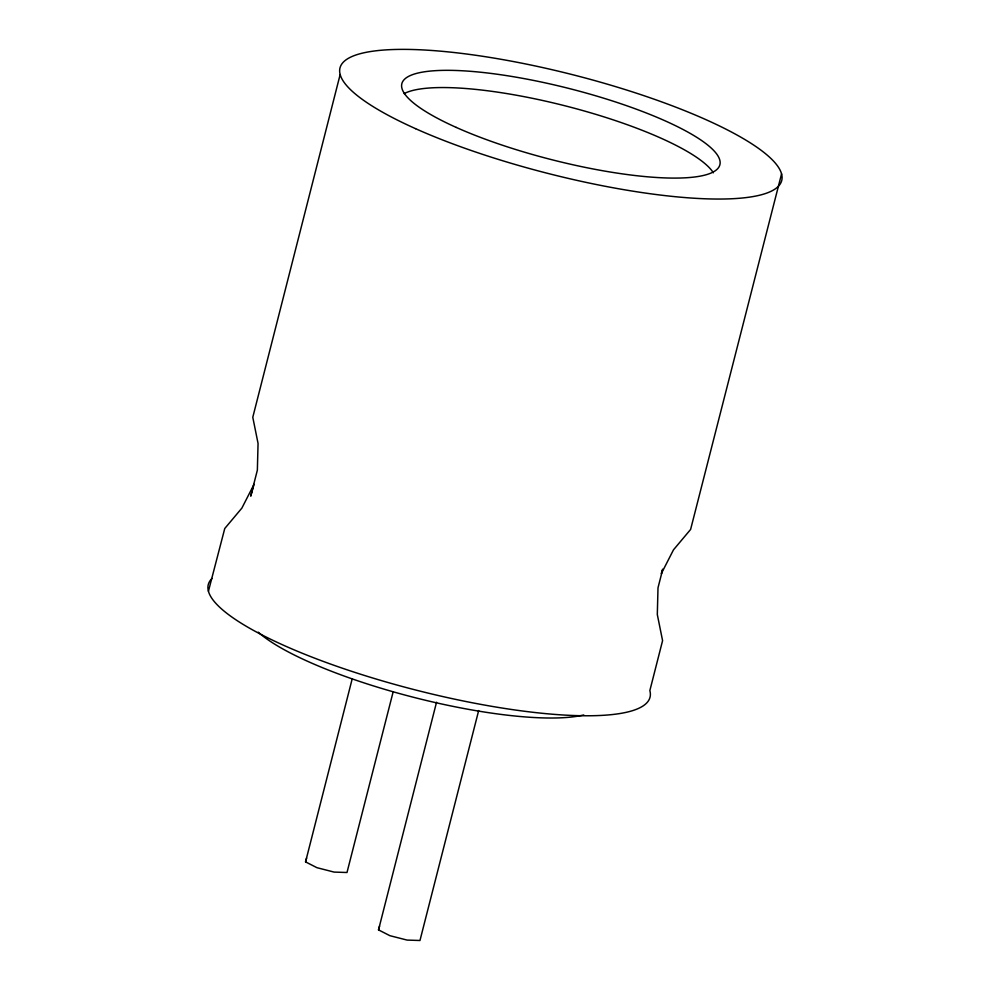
<?xml version="1.0" encoding="UTF-8"?>
<svg xmlns="http://www.w3.org/2000/svg" width="990" height="990" viewBox="0 0 990 990"><rect width="100%" height="100%" fill="white"/><g stroke="black" fill="none" stroke-linecap="round" stroke-linejoin="round"><path stroke-width="1.49" d="M208.432 591.253L224.755 528.511L241.869 508.118L254.034 484.345L250.73 496.151L257.363 470.126L258.056 443.409L252.784 417.285L340.152 74.535M393.117 691.961L346.995 872.499L334.1 872.091L316.936 867.686L305.551 861.882L352.118 679.165M478.677 710.535L419.97 940.5L407.076 940.079L389.899 935.686L378.514 929.882L436.541 702.232M662.421 570.463L658.004 587.825L657.31 614.53L662.582 640.654L649.848 690.599A227.935 50.886 14.3 0 1 415.416 689.943A227.935 50.886 14.3 0 1 212.021 578.457M781.568 173.881L690.612 529.44L673.497 549.821L661.332 573.594L662.57 569.176M305.551 861.882L306.615 858.07M378.514 929.882L379.578 926.071M583.754 714.953A182.346 40.714 14.3 0 1 415.119 697.702A182.346 40.714 14.3 0 1 258.254 632.177M404.18 93.605A164.117 36.642 14.3 0 1 566.342 106.14A164.117 36.642 14.3 0 1 713.357 172.792M415.553 128.663A227.935 50.886 14.3 0 0 777.979 186.677A227.935 50.886 14.3 0 0 489.035 57.284A227.935 50.886 14.3 0 0 415.553 128.663M456.229 127.413A164.117 36.642 14.3 0 0 717.181 169.191A164.117 36.642 14.3 0 0 509.145 76.02A164.117 36.642 14.3 0 0 456.229 127.413"/></g></svg>
